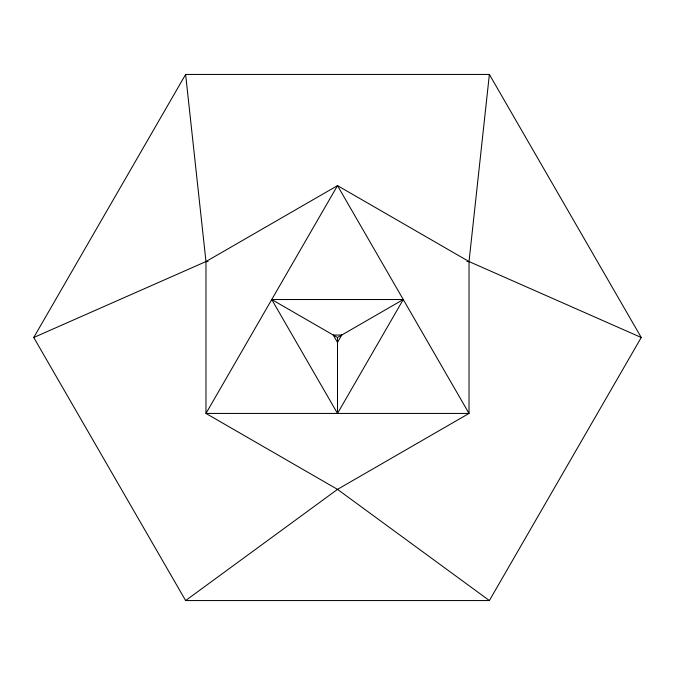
<?xml version="1.0" encoding="UTF-8"?>
<svg xmlns="http://www.w3.org/2000/svg" width="675" height="675" viewBox="0 0 675 675"><rect width="100%" height="100%" fill="white"/><g stroke="black" fill="none" stroke-linecap="round" stroke-linejoin="round"><path stroke-width="1.01" d="M185.625 600.556L337.5 489.375L469.024 413.438L469.024 261.562L489.375 74.444L185.625 74.444L33.75 337.5L185.625 600.556L489.375 600.556L641.25 337.5L489.375 74.444M337.5 413.438L403.262 299.531L271.738 299.531L337.5 413.438L337.5 337.5L271.738 299.531M33.75 337.5L205.976 261.562L337.5 185.625L469.024 261.562L641.25 337.5M337.5 337.5L403.262 299.531M185.625 74.444L205.976 261.562L208.077 261.562M466.923 261.562L469.024 261.562M489.375 600.556L337.5 489.375L205.976 413.438L205.976 261.562M337.5 185.625L205.976 413.438L469.024 413.438L337.5 185.625M341.752 335.045L337.5 342.411L333.248 335.045L341.752 335.045"/></g></svg>
